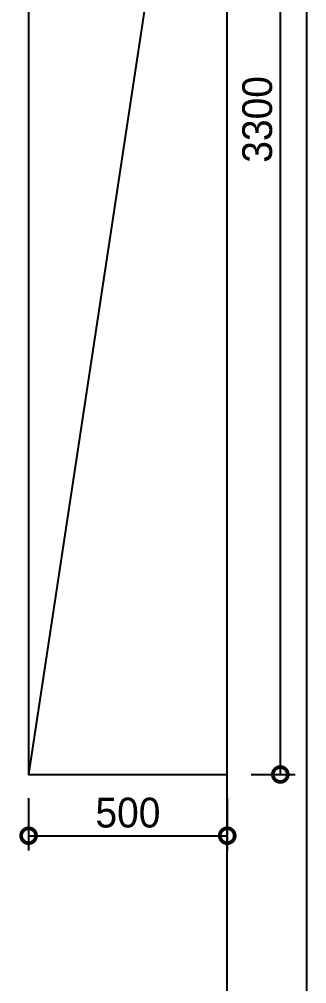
# Model space of a CAD drawing. Header units: inches. Extents: x -4181 to 116552, y 25636 to 44656.
# Drawn here: x 24644 to 25367, y 36099 to 38528 of the extents above; entities that cross this region are included whole.
import ezdxf

# ---------------------------------------------------------------- set-up
doc = ezdxf.new("R2010")
doc.units = ezdxf.units.IN
doc.header["$LTSCALE"] = 50
doc.header["$MEASUREMENT"] = 0
for name, color, linetype in [('02-wal', 2, 'Continuous'), ('07-dim wal', 5, 'Continuous'), ('3TI-CE-LIGHT', 6, 'Continuous'), ('6fur', 6, 'Continuous')]:
    doc.layers.add(name, color=color, linetype=linetype)
doc.styles.add('스타일1', font='HY울릉도M.TTF')
doc.dimstyles.new('30', dxfattribs={"dimscale": 30, "dimtxt": 2.5, "dimasz": 2.5, "dimexe": 1.25, "dimexo": 2, "dimtad": 1, "dimdec": 0, "dimtxsty": '스타일1', "dimblk": 'DOTSMALL', "dimcen": 2.5, "dimclrd": 1, "dimclre": 1, "dimclrt": 2, "dimadec": 0, "dimazin": 0, "dimtfac": 1, "dimtix": 1, "dimtmove": 0, "dimatfit": 3, "dimldrblk": 'DOTSMALL', "dimfxl": 1.25, "dimarcsym": 0})

# ---------------------------------------------------------------- blocks, each defined once
blk = doc.blocks.new('asfsd')
at = {"layer": '02-wal'}
for p, q in [((26035.6, 32792.4), (26035.6, 40417.4)), ((25835.6, 35487.4), (25835.6, 40217.4))]:
    blk.add_line(p, q, dxfattribs=at)
blk = doc.blocks.new('_DOTSMALL')
at = {"color": 0, "linetype": 'ByBlock', "const_width": 0.5}
blk.add_lwpolyline([(-0.0625, 0, 1), (0.0625, 0, 1)], format="xyb", close=True, dxfattribs=at)
blk = doc.blocks.new('*D231')
at = {"layer": '07-dim wal', "color": 1, "lineweight": -2}
for p, q in [((25256.2, 39925.7), (25338.5, 39925.7)), ((25301, 39925.7), (25301, 36625.7)), ((25227.4, 36625.7), (25338.5, 36625.7))]:
    blk.add_line(p, q, dxfattribs=at)
at = {"layer": 'Defpoints', "color": 0}
for p in [(25196.2, 39925.7), (25167.4, 36625.7), (25301, 36625.7)]:
    blk.add_point(p, dxfattribs=at)
at = {"layer": '07-dim wal', "color": 1, "lineweight": -2, "xscale": 75, "yscale": 75, "zscale": 75}
for p, rotation in [((25301, 39925.7), 90), ((25301, 36625.7), 270)]:
    blk.add_blockref('_DOTSMALL', p, dxfattribs=dict(at, rotation=rotation))
at = {"layer": '07-dim wal', "color": 2, "insert": (25243.3, 38275.7), "char_height": 75, "attachment_point": 5, "rotation": 90, "style": '스타일1'}
blk.add_mtext('3300', dxfattribs=at)
blk = doc.blocks.new('*D232')
at = {"layer": '07-dim wal', "color": 1, "lineweight": -2}
for p, q in [((24667.4, 36565.7), (24667.4, 36434)), ((25167.4, 36565.7), (25167.4, 36434)), ((24667.4, 36471.5), (25167.4, 36471.5))]:
    blk.add_line(p, q, dxfattribs=at)
at = {"layer": 'Defpoints', "color": 0}
for p in [(24667.4, 36625.7), (25167.4, 36625.7), (25167.4, 36471.5)]:
    blk.add_point(p, dxfattribs=at)
at = {"layer": '07-dim wal', "color": 1, "lineweight": -2, "xscale": 75, "yscale": 75, "zscale": 75, "rotation": 180}
blk.add_blockref('_DOTSMALL', (24667.4, 36471.5), dxfattribs=at)
at = {"layer": '07-dim wal', "color": 1, "lineweight": -2, "xscale": 75, "yscale": 75, "zscale": 75}
blk.add_blockref('_DOTSMALL', (25167.4, 36471.5), dxfattribs=at)
at = {"layer": '07-dim wal', "color": 2, "insert": (24917.4, 36529.2), "char_height": 75, "attachment_point": 5, "style": '스타일1'}
blk.add_mtext('500', dxfattribs=at)

msp = doc.modelspace()

# ---------------------------------------------------------------- linework, layer by layer
at = {"layer": '3TI-CE-LIGHT'}
msp.add_line((25167.4, 39925.7), (24667.4, 36625.7), dxfattribs=at)
msp.add_lwpolyline([(25167.4, 39925.7), (24667.4, 39925.7), (24667.4, 36625.7), (25167.4, 36625.7), (25167.4, 39925.7)], dxfattribs=at)

# ---------------------------------------------------------------- block references
at = {"layer": '6fur'}
msp.add_blockref('asfsd', (-668.2, -291.7), dxfattribs=at)

# ---------------------------------------------------------------- dimensions: what is measured, and where the dimension line sits
at = {"layer": '07-dim wal'}
dim = msp.add_linear_dim(base=(25301, 36625.7), p1=(25196.2, 39925.7), p2=(25167.4, 36625.7), angle=90, dimstyle='30', dxfattribs=at)
dim.commit()
dim.dimension.update_dxf_attribs({"geometry": '*D231', "text_midpoint": (25243.3, 38275.7)})
dim = msp.add_linear_dim(base=(25167.4, 36471.5), p1=(24667.4, 36625.7), p2=(25167.4, 36625.7), dimstyle='30', dxfattribs=at)
dim.commit()
dim.dimension.update_dxf_attribs({"geometry": '*D232', "text_midpoint": (24917.4, 36529.2)})

doc.saveas('drawing.dxf')
